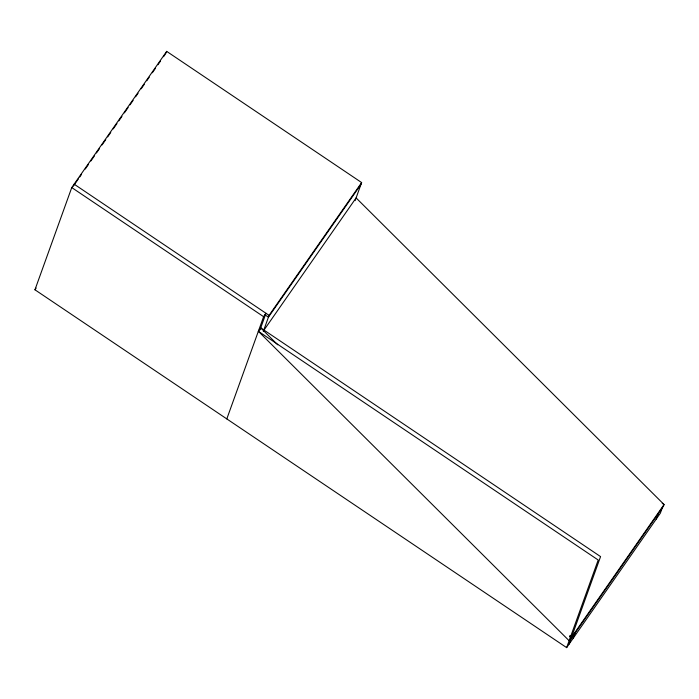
<?xml version="1.0" encoding="UTF-8"?>
<svg xmlns="http://www.w3.org/2000/svg" width="699" height="699" viewBox="0 0 699 699"><rect width="100%" height="100%" fill="white"/><g stroke="black" fill="none" stroke-linecap="round" stroke-linejoin="round"><path stroke-width="1.05" d="M662.215 508.024L660.38 513.136L566.644 647.632L34.95 289.788L71.752 187.568L166.668 51.368L361.628 182.57L355.127 200.63M73.386 186.205L74.129 184.16L269.08 315.371L263.313 331.396M166.03 53.15L166.668 51.368M226.808 418.911L263.61 316.691L265.978 313.283L259.993 329.919M566.644 647.632L598.195 560.013L258.35 331.291L260.727 327.883L600.572 556.605L569.021 644.233M573.171 638.274L575.015 633.163M656.23 519.095L658.065 513.983M74.103 185.06L78.454 178.822M79.695 177.039L81.556 174.366M85.278 169.018L88.389 164.562M90.87 160.997L94.601 155.65M96.462 152.976L99.564 148.52M102.054 144.955L105.776 139.608M107.646 136.934L110.748 132.478M113.229 128.913L116.96 123.566M118.821 120.892L121.932 116.436M124.413 112.871L128.135 107.524M130.005 104.85L133.107 100.394M135.589 96.82L138.079 93.255M141.181 88.799L144.291 84.343M146.773 80.778L149.254 77.213M152.365 72.757L155.466 68.301M157.948 64.736L160.438 61.171M163.54 56.715L165.401 54.041M34.95 289.788L36.138 288.084M269.08 315.371L361.628 182.57M360.981 184.361L268.433 317.163L264.825 314.733M264.178 329.814L356.106 197.904L664.05 504.529L663.403 506.321L570.865 639.122M569.729 636.824L571.502 637.331L569.956 635.793M662.241 503.315L664.05 504.529L569.135 640.738L258.35 331.291M71.752 187.568L263.61 316.691M569.694 636.107L571.502 637.331M260.727 327.883L277.73 344.817"/></g></svg>
